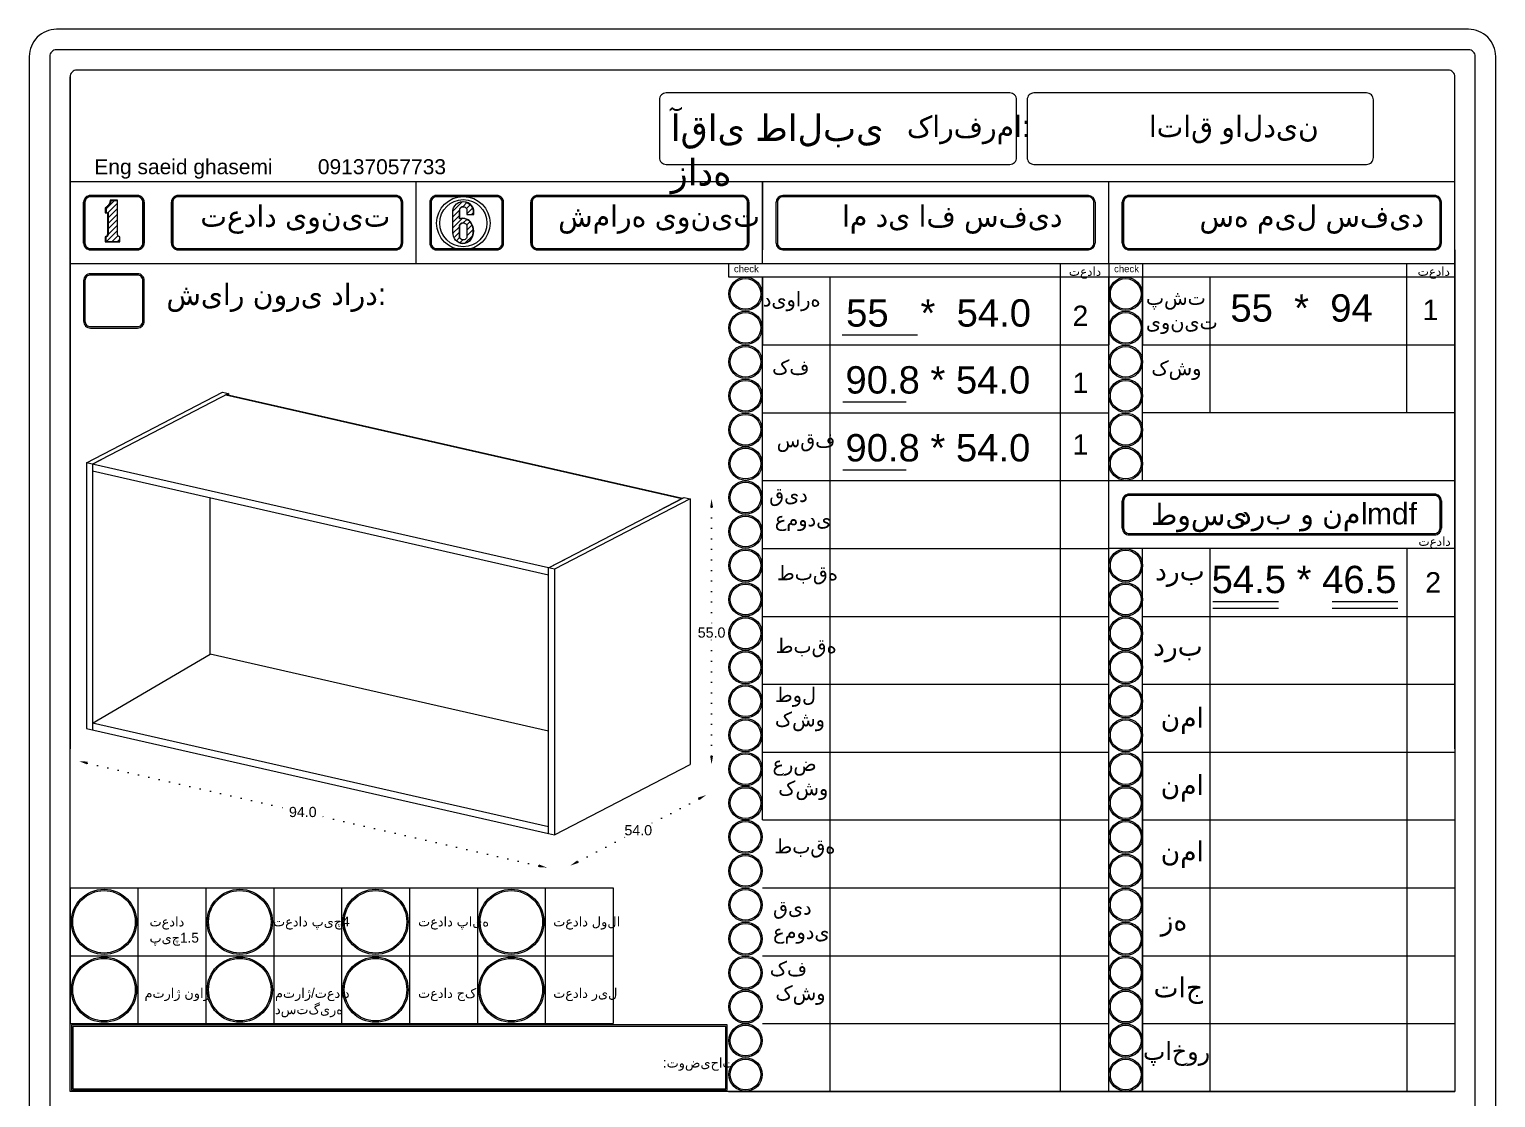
# Model space of a CAD drawing. Header units: centimetres. Extents: x 31 to 5445, y 74 to 2139.
# Drawn here: x 4074.5 to 4506.5, y 1171.2 to 1486 of the extents above; entities that cross this region are included whole.
import ezdxf

# ---------------------------------------------------------------- set-up
doc = ezdxf.new("R2010")
doc.units = ezdxf.units.CM
doc.header["$MEASUREMENT"] = 0
doc.linetypes.add('ACAD_ISO07W100', pattern=[3, 0, -3])
doc.styles.get("Standard").update_dxf_attribs({"font": 'arial.ttf'})
doc.dimstyles.get("Standard").update_dxf_attribs({"dimtxt": 3, "dimasz": 2.5, "dimexe": 0.18, "dimexo": 0.0625, "dimgap": 0.09, "dimtad": 0, "dimtih": 1, "dimtoh": 1, "dimdec": 1, "dimzin": 0, "dimdsep": 46, "dimtxsty": 'Standard', "dimcen": 0.09, "dimse1": 1, "dimse2": 1, "dimadec": 0, "dimazin": 0, "dimtfac": 1, "dimtdec": 1, "dimtofl": 0, "dimtmove": 0, "dimatfit": 3, "dimfxl": 1, "dimtolj": 1, "dimtzin": 0, "dimarcsym": 0})

# ---------------------------------------------------------------- blocks, each defined once
blk = doc.blocks.new('*D295')
at = {"color": 0, "linetype": 'ACAD_ISO07W100', "lineweight": -2, "transparency": 16777216}
for p, q in [((4275.5, 1345.19), (4275.5, 1309.86)), ((4275.5, 1271.93), (4275.5, 1306.61))]:
    blk.add_line(p, q, dxfattribs=at)
at = {"color": 0, "transparency": 16777216}
for points in [[(4275.08, 1345.19), (4275.92, 1345.19), (4275.5, 1347.69)], [(4275.08, 1271.93), (4275.92, 1271.93), (4275.5, 1269.43)]]:
    blk.add_solid(points, dxfattribs=at)
at = {"layer": 'Defpoints', "color": 0, "transparency": 16777216}
for p in [(4269.22, 1347.69), (4275.5, 1347.69), (4269.22, 1269.43)]:
    blk.add_point(p, dxfattribs=at)
at = {"color": 0, "lineweight": 20, "transparency": 16777216, "insert": (4275.5, 1308.24), "char_height": 3, "attachment_point": 5}
blk.add_mtext('\\A1;55.0', dxfattribs=at)
blk = doc.blocks.new('*D302')
at = {"color": 0, "linetype": 'ACAD_ISO07W100', "lineweight": -2, "transparency": 16777216}
for p, q in [((4271.7, 1259.25), (4257.02, 1251.62)), ((4236.1, 1240.75), (4250.78, 1248.38))]:
    blk.add_line(p, q, dxfattribs=at)
at = {"color": 0, "transparency": 16777216}
for points in [[(4271.51, 1259.62), (4271.89, 1258.88), (4273.92, 1260.4)], [(4235.91, 1241.12), (4236.29, 1240.38), (4233.88, 1239.6)]]:
    blk.add_solid(points, dxfattribs=at)
at = {"layer": 'Defpoints', "color": 0, "transparency": 16777216}
for p in [(4269.22, 1269.43, 95.18), (4229.19, 1248.63, 95.18), (4233.88, 1239.6)]:
    blk.add_point(p, dxfattribs=at)
at = {"color": 0, "lineweight": 20, "transparency": 16777216, "insert": (4253.9, 1250), "char_height": 3, "attachment_point": 5}
blk.add_mtext('\\A1;54.0', dxfattribs=at)
blk = doc.blocks.new('*D296')
at = {"color": 0, "linetype": 'ACAD_ISO07W100', "lineweight": -2, "transparency": 16777216}
for p, q in [((4091.57, 1269.82), (4151.09, 1256.28)), ((4224.56, 1239.56), (4159.05, 1254.46))]:
    blk.add_line(p, q, dxfattribs=at)
at = {"color": 0, "transparency": 16777216}
for points in [[(4091.66, 1270.23), (4091.48, 1269.41), (4089.13, 1270.37)], [(4224.65, 1239.96), (4224.47, 1239.15), (4227, 1239)]]:
    blk.add_solid(points, dxfattribs=at)
at = {"layer": 'Defpoints', "color": 0, "transparency": 16777216}
for p in [(4091.32, 1280, -10.58), (4089.13, 1270.37), (4229.19, 1248.63, 95.18)]:
    blk.add_point(p, dxfattribs=at)
at = {"color": 0, "lineweight": 20, "transparency": 16777216, "insert": (4155.07, 1255.37), "char_height": 3, "attachment_point": 5}
blk.add_mtext('\\A1;94.0', dxfattribs=at)

msp = doc.modelspace()

# ---------------------------------------------------------------- hatches: boundary and pattern name
at = {"lineweight": 20}
h = msp.add_hatch(dxfattribs=at)
h.set_pattern_fill('ANSI31', color=256, scale=9.218651)
h.set_pattern_definition([(45, (3351.2399, 1974.63), (-0.8148213, 0.8148213), [])])
h.paths.add_polyline_path([(4101.01, 1424.88), (4100.92, 1424.92), (4100.83, 1424.98), (4100.75, 1425.04), (4100.68, 1425.11), (4100.62, 1425.19), (4100.57, 1425.28), (4100.53, 1425.37), (4100.5, 1425.46), (4100.48, 1425.56), (4100.48, 1425.66), (4100.48, 1435.59), (4098.62, 1435.59), (4098.59, 1435.36), (4098.54, 1435.13), (4098.47, 1434.9), (4098.39, 1434.69), (4098.28, 1434.48), (4098.16, 1434.28), (4098.02, 1434.09), (4097.87, 1433.92), (4097.7, 1433.76), (4097.51, 1433.61), (4097.32, 1433.48), (4097.11, 1433.37), (4097.11, 1431.96), (4097.52, 1431.96), (4097.83, 1431.94), (4097.83, 1425.7), (4097.81, 1425.6), (4097.79, 1425.51), (4097.76, 1425.42), (4097.72, 1425.33), (4097.66, 1425.25), (4097.6, 1425.17), (4097.54, 1425.1), (4097.46, 1425.04), (4097.38, 1424.98), (4097.3, 1424.94), (4097.21, 1424.9), (4097.11, 1424.87), (4097.11, 1423.45), (4101.2, 1423.45), (4101.2, 1424.83), (4101.1, 1424.85)])
h = msp.add_hatch(dxfattribs=at)
h.set_pattern_fill('ANSI31', color=256, scale=9.218651)
h.set_pattern_definition([(45, (3542.4537, 1975.0362), (-0.8148213, 0.8148213), [])])
h.paths.add_polyline_path([(4204.33, 1429.23), (4204.14, 1429.44), (4203.92, 1429.64), (4203.69, 1429.81), (4203.44, 1429.96), (4203.18, 1430.08), (4202.91, 1430.18), (4202.62, 1430.24), (4202.34, 1430.28), (4202.05, 1430.3), (4201.85, 1430.28), (4201.59, 1430.24), (4201.31, 1430.17), (4201.19, 1430.16), (4201.19, 1432.67), (4201.23, 1432.94), (4201.33, 1433.18), (4201.49, 1433.4), (4201.71, 1433.56), (4201.95, 1433.66), (4202.08, 1433.71), (4202.35, 1433.74), (4202.62, 1433.71), (4202.87, 1433.6), (4203.08, 1433.44), (4203.25, 1433.22), (4203.35, 1432.97), (4203.39, 1432.7), (4203.39, 1431.41), (4205.29, 1431.41), (4205.29, 1432.67), (4205.07, 1433.36), (4204.71, 1433.98), (4204.21, 1434.5), (4203.61, 1434.9), (4202.93, 1435.14), (4202.22, 1435.23), (4202.21, 1435.23), (4201.49, 1435.14), (4200.88, 1434.92), (4200.32, 1434.56), (4199.82, 1434.03), (4199.45, 1433.4), (4199.23, 1432.7), (4199.23, 1426.67), (4199.24, 1426.41), (4199.26, 1426.15), (4199.29, 1425.9), (4199.32, 1425.64), (4199.38, 1425.39), (4199.44, 1425.14), (4199.48, 1424.98), (4199.73, 1424.4), (4200.09, 1423.89), (4200.55, 1423.46), (4201.01, 1423.19), (4201.56, 1423.01), (4202.18, 1422.94), (4202.8, 1423.01), (4203.39, 1423.2), (4203.92, 1423.52), (4204.09, 1423.67), (4204.33, 1423.93), (4204.74, 1424.52), (4205.04, 1425.17), (4205.23, 1425.86), (4205.29, 1426.58), (4205.23, 1427.29), (4205.04, 1427.99), (4204.74, 1428.64)])
h.paths.add_polyline_path([(4201.23, 1428.21), (4201.33, 1428.46), (4201.49, 1428.67), (4201.71, 1428.84), (4201.95, 1428.94), (4202.22, 1428.97), (4202.35, 1428.97), (4202.62, 1428.94), (4202.87, 1428.83), (4203.08, 1428.67), (4203.25, 1428.45), (4203.35, 1428.2), (4203.39, 1427.93), (4203.39, 1424.98), (4203.35, 1424.71), (4203.25, 1424.46), (4203.08, 1424.25), (4202.87, 1424.08), (4202.62, 1423.98), (4202.35, 1423.94), (4202.08, 1423.98), (4201.95, 1424.03), (4201.83, 1424.08), (4201.71, 1424.13), (4201.49, 1424.3), (4201.33, 1424.51), (4201.23, 1424.76), (4201.19, 1425.02), (4201.19, 1427.95)], flags=16)

# ---------------------------------------------------------------- linework, layer by layer
for p, q in [((4086.5, 1173.03), (4086.5, 1472)), ((4494.5, 1441.03), (4086.5, 1441.03)), ((4086.5, 1262.05), (4086.5, 1441.03)), ((4188.5, 1417.03), (4188.5, 1441.03)), ((4290.5, 1417.03), (4290.5, 1441.03)), ((4290.5, 1441.03), (4290.5, 1421.03)), ((4392.5, 1417.03), (4392.5, 1441.03)), ((4090.5, 1423.03), (4090.5, 1435.03)), ((4106.35, 1437.03), (4092.5, 1437.03)), ((4108.35, 1435.03), (4108.35, 1423.03)), ((4116.35, 1423.03), (4116.35, 1435.03)), ((4182.5, 1437.03), (4118.35, 1437.03)), ((4184.5, 1423.03), (4184.5, 1435.03)), ((4192.5, 1435.03), (4192.5, 1423.03)), ((4212.21, 1437.03), (4194.5, 1437.03)), ((4214.21, 1423.03), (4214.21, 1435.03)), ((4222.21, 1423.03), (4222.21, 1435.03)), ((4284.5, 1437.03), (4224.21, 1437.03)), ((4286.5, 1435.03), (4286.5, 1423.03)), ((4294.5, 1423.03), (4294.5, 1435.03)), ((4386.5, 1437.03), (4296.5, 1437.03)), ((4388.5, 1435.03), (4388.5, 1423.03)), ((4396.5, 1423.03), (4396.5, 1435.03)), ((4488.5, 1437.03), (4398.5, 1437.03)), ((4490.5, 1423.03), (4490.5, 1435.03)), ((4097.11, 1433.37), (4097.11, 1431.96)), ((4202.08, 1433.71), (4202.35, 1433.74)), ((4097.11, 1423.45), (4101.2, 1423.45)), ((4086.5, 1417.03), (4494.5, 1417.03)), ((4086.5, 1417.03), (4494.5, 1417.03)), ((4092.5, 1421.03), (4106.35, 1421.03)), ((4182.5, 1421.03), (4118.35, 1421.03)), ((4194.5, 1421.03), (4212.21, 1421.03)), ((4284.5, 1421.03), (4224.21, 1421.03)), ((4280.5, 1417.03), (4280.5, 1413.03)), ((4296.5, 1421.03), (4386.5, 1421.03)), ((4378.33, 1173.03), (4378.33, 1417.03)), ((4392.5, 1417.03), (4392.5, 1393.03)), ((4398.5, 1421.03), (4488.5, 1421.03)), ((4402.5, 1417.03), (4402.5, 1393.03)), ((4480.28, 1373.03), (4480.28, 1417.03)), ((4494.5, 1421.03), (4494.5, 1173.03)), ((4280.5, 1413.03), (4494.5, 1413.03)), ((4290.5, 1257.03), (4290.5, 1413.03)), ((4290.5, 1253.03), (4290.5, 1413.03)), ((4290.5, 1413.03), (4290.5, 1393.03)), ((4310.31, 1413.03), (4310.31, 1173.03)), ((4392.5, 1257.03), (4392.5, 1413.03)), ((4392.5, 1173.03), (4392.5, 1413.03)), ((4402.5, 1373.03), (4402.5, 1413.03)), ((4402.5, 1353.03), (4402.5, 1413.03)), ((4402.5, 1353.03), (4402.5, 1413.03)), ((4402.5, 1413.03), (4402.5, 1393.03)), ((4422.31, 1413.03), (4422.31, 1373.03)), ((4314, 1395.96), (4336.13, 1395.96)), ((4290.5, 1393.03), (4392.5, 1393.03)), ((4402.5, 1393.03), (4494.5, 1393.03)), ((4133.14, 1378.68, 105.76), (4133.14, 1378.3, 105.76)), ((4314.12, 1376.24), (4332.83, 1376.24)), ((4290.5, 1373.03), (4392.5, 1373.03)), ((4494.5, 1373.03), (4402.5, 1373.03)), ((4494.5, 1373.03), (4474.5, 1373.03)), ((4290.5, 1353.03), (4494.5, 1353.03)), ((4314.12, 1356.24), (4332.83, 1356.24)), ((4488.5, 1349.03), (4398.5, 1349.03)), ((4396.5, 1339.03), (4396.5, 1347.03)), ((4490.5, 1347.03), (4490.5, 1339.03)), ((4488.5, 1337.03), (4398.5, 1337.03)), ((4290.5, 1333.03), (4392.5, 1333.03)), ((4494.5, 1333.03), (4392.5, 1333.03)), ((4402.5, 1233.03), (4402.5, 1333.03)), ((4402.5, 1257.03), (4402.5, 1333.03)), ((4402.5, 1253.03), (4402.5, 1333.03)), ((4422.31, 1333.03), (4422.31, 1233.03)), ((4480.28, 1333.03), (4480.28, 1173.03)), ((4423.2, 1317.43), (4442.53, 1317.43)), ((4423.2, 1315.41), (4442.53, 1315.41)), ((4458.37, 1317.43), (4477.71, 1317.43)), ((4458.37, 1315.41), (4477.71, 1315.41)), ((4290.5, 1313.03), (4392.5, 1313.03)), ((4290.5, 1313.03), (4310.31, 1313.03)), ((4290.5, 1313.03), (4392.5, 1313.03)), ((4359.01, 1313.03), (4392.5, 1313.03)), ((4402.5, 1313.03), (4494.5, 1313.03)), ((4402.5, 1213.03), (4402.5, 1313.03)), ((4422.31, 1313.03), (4422.31, 1213.03)), ((4290.5, 1293.03), (4310.31, 1293.03)), ((4290.5, 1293.03), (4392.5, 1293.03)), ((4402.5, 1293.03), (4494.5, 1293.03)), ((4402.5, 1293.03), (4494.5, 1293.03)), ((4402.5, 1193.03), (4402.5, 1293.03)), ((4422.31, 1293.03), (4422.31, 1193.03)), ((4290.5, 1273.03), (4392.5, 1273.03)), ((4402.5, 1273.03), (4402.5, 1253.03)), ((4402.5, 1273.03), (4494.5, 1273.03)), ((4402.5, 1173.03), (4402.5, 1273.03)), ((4422.31, 1273.03), (4422.31, 1173.03)), ((4290.5, 1253.03), (4392.5, 1253.03)), ((4378.33, 1253.03), (4392.5, 1253.03)), ((4402.5, 1253.03), (4494.5, 1253.03)), ((4402.5, 1253.03), (4402.5, 1233.03)), ((4086.5, 1233.03), (4246.5, 1233.03)), ((4086.5, 1233.03), (4086.5, 1193.03)), ((4086.5, 1233.03), (4086.5, 1193.03)), ((4106.5, 1233.03), (4106.5, 1193.03)), ((4126.5, 1233.03), (4126.5, 1193.03)), ((4146.5, 1233.03), (4146.5, 1193.03)), ((4166.5, 1233.03), (4166.5, 1193.03)), ((4186.5, 1233.03), (4186.5, 1193.03)), ((4206.5, 1233.03), (4206.5, 1193.03)), ((4226.5, 1233.03), (4226.5, 1193.03)), ((4246.5, 1233.03), (4246.5, 1193.03)), ((4290.5, 1233.03), (4392.5, 1233.03)), ((4378.33, 1233.03), (4392.5, 1233.03)), ((4402.5, 1233.03), (4494.5, 1233.03)), ((4402.5, 1233.03), (4494.5, 1233.03)), ((4402.5, 1233.03), (4402.5, 1213.03)), ((4086.5, 1213.03), (4246.5, 1213.03)), ((4290.5, 1213.03), (4392.5, 1213.03)), ((4290.5, 1213.03), (4392.5, 1213.03)), ((4378.33, 1213.03), (4392.5, 1213.03)), ((4402.5, 1213.03), (4494.5, 1213.03)), ((4402.5, 1213.03), (4494.5, 1213.03)), ((4402.5, 1213.03), (4402.5, 1193.03)), ((4086.5, 1193.03), (4246.5, 1193.03)), ((4290.5, 1193.03), (4392.5, 1193.03)), ((4290.5, 1193.03), (4392.5, 1193.03)), ((4378.33, 1193.03), (4392.5, 1193.03)), ((4402.5, 1193.03), (4494.5, 1193.03)), ((4402.5, 1193.03), (4494.5, 1193.03)), ((4402.5, 1193.03), (4402.5, 1173.03)), ((4280.5, 1173.03), (4086.5, 1173.03)), ((4280.5, 1173.03), (4086.5, 1173.03)), ((4280.5, 1173.03), (4392.5, 1173.03)), ((4280.5, 1173.03), (4494.5, 1173.03)), ((4280.5, 1173.03), (4392.5, 1173.03)), ((4280.5, 1173.03), (4494.5, 1173.03))]:
    msp.add_line(p, q, dxfattribs=at)
at = {"linetype": 'Continuous', "lineweight": 20, "extrusion": (2.77556e-16, 0.938981, 0.34397)}
for p, q in [((4091.32, 1358.26), (4131.38, 1379.08)), ((4133.14, 1378.68), (4093.08, 1357.86)), ((4131.38, 1379.08, 105.76), (4133.14, 1378.68, 105.76)), ((4266.74, 1347.72, 105.76), (4132.41, 1378.3, 105.76)), ((4132.41, 1378.3, 105.76), (4266.74, 1347.72, 105.76)), ((4132.63, 1378.41, 105.76), (4266.95, 1347.83, 105.76)), ((4093.08, 1357.86), (4091.32, 1358.26)), ((4091.32, 1358.26), (4091.32, 1280)), ((4227.43, 1327.29, 105.76), (4091.35, 1358.27, 105.76)), ((4093.08, 1357.86), (4096.81, 1359.8)), ((4093.08, 1357.86), (4093.08, 1279.6)), ((4093.08, 1355.9, 105.76), (4227.43, 1325.31, 105.76)), ((4127.78, 1301.86), (4127.78, 1348)), ((4227.43, 1327.29, 105.76), (4267.46, 1348.09, 105.76)), ((4267.46, 1348.09, 105.76), (4269.22, 1347.69, 105.76)), ((4269.22, 1347.69, 105.76), (4229.19, 1326.89, 105.76)), ((4260.18, 1344.31, 105.76), (4266.74, 1347.72, 105.76)), ((4266.95, 1347.83, 105.76), (4266.74, 1347.72, 105.76)), ((4269.22, 1347.69, 105.76), (4269.22, 1269.43, 105.76)), ((4227.43, 1327.29, 105.76), (4233.98, 1330.69, 105.76)), ((4229.19, 1326.89, 105.76), (4227.43, 1327.29, 105.76)), ((4227.43, 1249.03, 105.76), (4227.43, 1327.29, 105.76)), ((4227.43, 1325.31, 105.76), (4227.43, 1327.29, 105.76)), ((4229.19, 1326.89, 105.76), (4229.19, 1248.63, 105.76)), ((4093.08, 1281.58), (4127.78, 1301.86, 105.76)), ((4227.43, 1279.17, 105.76), (4127.78, 1301.86, 105.76)), ((4091.32, 1280.02, 105.76), (4227.43, 1249.03, 105.76)), ((4227.43, 1251.01, 105.76), (4093.11, 1281.59, 105.76)), ((4229.19, 1248.63, 105.76), (4269.22, 1269.43, 105.76)), ((4227.43, 1249.03, 105.76), (4229.19, 1248.63, 105.76))]:
    msp.add_line(p, q, dxfattribs=at)
at = {"lineweight": 20}
for points in [[(4082.5, 880), (4498.5, 880, 0.414214), (4506.5, 888), (4506.5, 1478, 0.414214), (4498.5, 1486), (4082.5, 1486, 0.414214), (4074.5, 1478), (4074.5, 888, 0.414214)], [(4082.5, 886), (4498.5, 886, 0.414214), (4500.5, 888), (4500.5, 1478, 0.414214), (4498.5, 1480), (4082.5, 1480, 0.414214), (4080.5, 1478), (4080.5, 888, 0.414214)], [(4365.35, 1465.25, 0.414214), (4363.35, 1467.25), (4262.11, 1467.25, 0.414214), (4260.11, 1465.25), (4260.11, 1448.21, 0.414214), (4262.11, 1446.21), (4363.35, 1446.21, 0.414214), (4365.35, 1448.21)], [(4370.48, 1446.21), (4468.48, 1446.21, 0.414214), (4470.48, 1448.21), (4470.48, 1465.25, 0.414214), (4468.48, 1467.25), (4370.48, 1467.25, 0.414214), (4368.48, 1465.25), (4368.48, 1448.21, 0.414214)], [(4470.48, 1465.25, 0.414214), (4468.48, 1467.25), (4370.48, 1467.25, 0.414214), (4368.48, 1465.25), (4368.48, 1448.21, 0.414214), (4370.48, 1446.21), (4468.48, 1446.21, 0.414214), (4470.48, 1448.21)], [(4108.35, 1435.03, 0.414214), (4106.35, 1437.03), (4092.5, 1437.03, 0.414214), (4090.5, 1435.03), (4090.5, 1423.03, 0.414214), (4092.5, 1421.03), (4106.35, 1421.03, 0.414214), (4108.35, 1423.03)], [(4107.95, 1435.03, 0.414214), (4106.35, 1436.63), (4092.5, 1436.63, 0.414214), (4090.9, 1435.03), (4090.9, 1423.03, 0.414214), (4092.5, 1421.43), (4106.35, 1421.43, 0.414214), (4107.95, 1423.03)], [(4184.5, 1435.03, 0.414214), (4182.5, 1437.03), (4118.35, 1437.03, 0.414214), (4116.35, 1435.03), (4116.35, 1423.03, 0.414214), (4118.35, 1421.03), (4182.5, 1421.03, 0.414214), (4184.5, 1423.03)], [(4184.1, 1435.03, 0.414214), (4182.5, 1436.63), (4118.35, 1436.63, 0.414214), (4116.75, 1435.03), (4116.75, 1423.03, 0.414214), (4118.35, 1421.43), (4182.5, 1421.43, 0.414214), (4184.1, 1423.03)], [(4214.21, 1435.03, 0.414214), (4212.21, 1437.03), (4194.5, 1437.03, 0.414214), (4192.5, 1435.03), (4192.5, 1423.03, 0.414214), (4194.5, 1421.03), (4212.21, 1421.03, 0.414214), (4214.21, 1423.03)], [(4213.81, 1435.03, 0.414214), (4212.21, 1436.63), (4194.5, 1436.63, 0.414214), (4192.9, 1435.03), (4192.9, 1423.03, 0.414214), (4194.5, 1421.43), (4212.21, 1421.43, 0.414214), (4213.81, 1423.03)], [(4286.5, 1435.03, 0.414214), (4284.5, 1437.03), (4224.21, 1437.03, 0.414214), (4222.21, 1435.03), (4222.21, 1423.03, 0.414214), (4224.21, 1421.03), (4284.5, 1421.03, 0.414214), (4286.5, 1423.03)], [(4286.1, 1435.03, 0.414214), (4284.5, 1436.63), (4224.21, 1436.63, 0.414214), (4222.61, 1435.03), (4222.61, 1423.03, 0.414214), (4224.21, 1421.43), (4284.5, 1421.43, 0.414214), (4286.1, 1423.03)], [(4388.1, 1435.03, 0.414214), (4386.5, 1436.63), (4296.5, 1436.63, 0.414214), (4294.9, 1435.03), (4294.9, 1423.03, 0.414214), (4296.5, 1421.43), (4386.5, 1421.43, 0.414214), (4388.1, 1423.03)], [(4490.5, 1435.03, 0.414214), (4488.5, 1437.03), (4398.5, 1437.03, 0.414214), (4396.5, 1435.03), (4396.5, 1423.03, 0.414214), (4398.5, 1421.03), (4488.5, 1421.03, 0.414214), (4490.5, 1423.03)], [(4490.1, 1435.03, 0.414214), (4488.5, 1436.63), (4398.5, 1436.63, 0.414214), (4396.9, 1435.03), (4396.9, 1423.03, 0.414214), (4398.5, 1421.43), (4488.5, 1421.43, 0.414214), (4490.1, 1423.03)], [(4108.35, 1411.99, 0.414214), (4106.35, 1413.99), (4092.5, 1413.99, 0.414214), (4090.5, 1411.99), (4090.5, 1399.99, 0.414214), (4092.5, 1397.99), (4106.35, 1397.99, 0.414214), (4108.35, 1399.99)], [(4108.35, 1411.99, 0.414214), (4106.35, 1413.99), (4092.5, 1413.99, 0.414214), (4090.5, 1411.99), (4090.5, 1399.99, 0.414214), (4092.5, 1397.99), (4106.35, 1397.99, 0.414214), (4108.35, 1399.99)], [(4107.95, 1411.99, 0.414214), (4106.35, 1413.59), (4092.5, 1413.59, 0.414214), (4090.9, 1411.99), (4090.9, 1399.99, 0.414214), (4092.5, 1398.39), (4106.35, 1398.39, 0.414214), (4107.95, 1399.99)], [(4107.95, 1411.99, 0.414214), (4106.35, 1413.59), (4092.5, 1413.59, 0.414214), (4090.9, 1411.99), (4090.9, 1399.99, 0.414214), (4092.5, 1398.39), (4106.35, 1398.39, 0.414214), (4107.95, 1399.99)], [(4490.5, 1347.03, 0.414214), (4488.5, 1349.03), (4398.5, 1349.03, 0.414214), (4396.5, 1347.03), (4396.5, 1339.03, 0.414214), (4398.5, 1337.03), (4488.5, 1337.03, 0.414214), (4490.5, 1339.03)], [(4490.1, 1347.03, 0.414214), (4488.5, 1348.63), (4398.5, 1348.63, 0.414214), (4396.9, 1347.03), (4396.9, 1339.03, 0.414214), (4398.5, 1337.43), (4488.5, 1337.43, 0.414214), (4490.1, 1339.03)]]:
    msp.add_lwpolyline(points, format="xyb", close=True, dxfattribs=at)
for points in [[(4494.5, 1273.97), (4494.5, 1472, 0.414214), (4492.5, 1474), (4088.5, 1474, 0.414214), (4086.5, 1472), (4086.5, 1273.97)], [(4365.35, 1465.25, 0.414214), (4363.35, 1467.25), (4262.11, 1467.25, 0.414214), (4260.11, 1465.25), (4260.11, 1448.21, 0.414214), (4262.11, 1446.21), (4363.35, 1446.21, 0.414214), (4365.35, 1448.21), (4365.35, 1465.25)]]:
    msp.add_lwpolyline(points, format="xyb", dxfattribs=at)
for points in [[(4096.8, 1423.38), (4101.2, 1423.38), (4101.2, 1423.45), (4101.2, 1424.83), (4101.1, 1424.85), (4101.01, 1424.88), (4100.92, 1424.92), (4100.83, 1424.98), (4100.75, 1425.04), (4100.68, 1425.11), (4100.62, 1425.19), (4100.57, 1425.28), (4100.53, 1425.37), (4100.5, 1425.46), (4100.48, 1425.56), (4100.48, 1425.66), (4100.48, 1435.59), (4100.48, 1435.65), (4098.31, 1435.65), (4098.29, 1435.41), (4098.24, 1435.18), (4098.17, 1434.95), (4098.08, 1434.74), (4097.98, 1434.52), (4097.85, 1434.32), (4097.71, 1434.13), (4097.56, 1433.96), (4097.39, 1433.8), (4097.2, 1433.65), (4097, 1433.52), (4096.8, 1433.41), (4096.8, 1431.96), (4097.11, 1431.96), (4097.52, 1431.96), (4097.52, 1425.66), (4097.51, 1425.56), (4097.48, 1425.47), (4097.45, 1425.38), (4097.41, 1425.29), (4097.35, 1425.2), (4097.29, 1425.13), (4097.23, 1425.06), (4097.15, 1424.99), (4097.07, 1424.94), (4096.98, 1424.89), (4096.89, 1424.85), (4096.8, 1424.83), (4096.8, 1423.38), (4097.11, 1423.45), (4097.11, 1424.87), (4097.21, 1424.9), (4097.3, 1424.94), (4097.38, 1424.98), (4097.46, 1425.04), (4097.54, 1425.1), (4097.6, 1425.17), (4097.66, 1425.25), (4097.72, 1425.33), (4097.76, 1425.42), (4097.79, 1425.51), (4097.81, 1425.6), (4097.83, 1425.7), (4097.83, 1431.94), (4097.52, 1431.96)], [(4096.8, 1433.41), (4097.11, 1433.37), (4097.32, 1433.48), (4097.51, 1433.61), (4097.7, 1433.76), (4097.87, 1433.92), (4098.02, 1434.09), (4098.16, 1434.28), (4098.28, 1434.48), (4098.39, 1434.69), (4098.47, 1434.9), (4098.54, 1435.13), (4098.59, 1435.36), (4098.62, 1435.59)], [(4098.31, 1435.65), (4098.62, 1435.59), (4100.48, 1435.59)], [(4199.38, 1425.39), (4199.32, 1425.64), (4199.29, 1425.9), (4199.26, 1426.15), (4199.24, 1426.41), (4199.23, 1426.67), (4199.23, 1432.7), (4199.45, 1433.4), (4199.82, 1434.03), (4200.32, 1434.56), (4200.88, 1434.92), (4200.93, 1434.95), (4201.62, 1435.2), (4202.34, 1435.29), (4202.35, 1435.29), (4203.06, 1435.2), (4203.75, 1434.95), (4204.36, 1434.56)], [(4200.88, 1434.92), (4201.49, 1435.14), (4202.21, 1435.23), (4202.22, 1435.23), (4202.93, 1435.14), (4203.61, 1434.9), (4204.21, 1434.5), (4204.71, 1433.98), (4205.07, 1433.36), (4205.29, 1432.67), (4205.29, 1431.41)], [(4202.35, 1433.74), (4202.62, 1433.71), (4202.87, 1433.6), (4203.08, 1433.44), (4203.25, 1433.22), (4203.35, 1432.97), (4203.39, 1432.7), (4203.39, 1431.41), (4205.29, 1431.41), (4205.45, 1431.41), (4205.45, 1432.7), (4205.23, 1433.4), (4204.86, 1434.03), (4204.36, 1434.56)], [(4201.01, 1423.19), (4201.56, 1423.01), (4202.18, 1422.94), (4202.8, 1423.01), (4203.39, 1423.2), (4203.92, 1423.52), (4204.09, 1423.67), (4204.33, 1423.93), (4204.74, 1424.52), (4205.04, 1425.17), (4205.23, 1425.86), (4205.29, 1426.58), (4205.23, 1427.29), (4205.04, 1427.99), (4204.74, 1428.64), (4204.33, 1429.23), (4204.14, 1429.44), (4203.92, 1429.64), (4203.69, 1429.81), (4203.44, 1429.96), (4203.18, 1430.08), (4202.91, 1430.18), (4202.62, 1430.24), (4202.34, 1430.28), (4202.05, 1430.3), (4201.85, 1430.28)], [(4201.31, 1430.17), (4201.19, 1430.16), (4201.19, 1432.67)], [(4204.23, 1423.62), (4204.48, 1423.87), (4204.9, 1424.47), (4205.2, 1425.13), (4205.38, 1425.83), (4205.45, 1426.55), (4205.38, 1427.27), (4205.2, 1427.98), (4204.9, 1428.63), (4204.48, 1429.23), (4204.29, 1429.45), (4204.07, 1429.64), (4203.83, 1429.82), (4203.58, 1429.96), (4203.32, 1430.09), (4203.04, 1430.19), (4202.76, 1430.25), (4202.47, 1430.3), (4202.18, 1430.31), (4201.88, 1430.29), (4201.85, 1430.28), (4201.59, 1430.24), (4201.31, 1430.17), (4201.31, 1432.7)], [(4201.83, 1424.08), (4201.62, 1424.25), (4201.45, 1424.46), (4201.35, 1424.71), (4201.31, 1424.98), (4201.31, 1427.93), (4201.35, 1428.2), (4201.45, 1428.45), (4201.62, 1428.67), (4201.83, 1428.83), (4202.08, 1428.94), (4202.35, 1428.97)], [(4204.23, 1423.62), (4204.07, 1423.46), (4203.53, 1423.15), (4202.93, 1422.95), (4202.31, 1422.88), (4201.68, 1422.95), (4201.09, 1423.15), (4201.01, 1423.19), (4200.55, 1423.46), (4200.09, 1423.89), (4199.73, 1424.4), (4199.48, 1424.98), (4199.44, 1425.14), (4199.38, 1425.39)]]:
    msp.add_lwpolyline(points, dxfattribs=at)
for points in [[(4201.31, 1432.7), (4201.35, 1432.97), (4201.45, 1433.22), (4201.62, 1433.44), (4201.83, 1433.6), (4202.08, 1433.71), (4201.95, 1433.66), (4201.71, 1433.56), (4201.49, 1433.4), (4201.33, 1433.18), (4201.23, 1432.94), (4201.19, 1432.67)], [(4203.08, 1424.25), (4202.87, 1424.08), (4202.62, 1423.98), (4202.35, 1423.94), (4202.08, 1423.98), (4201.95, 1424.03), (4201.83, 1424.08), (4201.71, 1424.13), (4201.49, 1424.3), (4201.33, 1424.51), (4201.23, 1424.76), (4201.19, 1425.02), (4201.19, 1427.95), (4201.23, 1428.21), (4201.33, 1428.46), (4201.49, 1428.67), (4201.71, 1428.84), (4201.95, 1428.94), (4202.22, 1428.97), (4202.35, 1428.97), (4202.62, 1428.94), (4202.87, 1428.83), (4203.08, 1428.67), (4203.25, 1428.45), (4203.35, 1428.2), (4203.39, 1427.93), (4203.39, 1424.98), (4203.35, 1424.71), (4203.25, 1424.46)], [(4086.5, 1417.03), (4494.5, 1417.03), (4494.5, 1173.03), (4086.5, 1173.03)], [(4086.5, 1417.03), (4494.5, 1417.03), (4494.5, 1173.03), (4086.5, 1173.03)], [(4280.1, 1192.63), (4086.9, 1192.63), (4086.9, 1173.43), (4280.1, 1173.43)], [(4279.7, 1192.23), (4087.3, 1192.23), (4087.3, 1173.83), (4279.7, 1173.83)]]:
    msp.add_lwpolyline(points, close=True, dxfattribs=at)
for centre, radius in [((4202.36, 1428.89), 7.86), ((4202.36, 1428.89), 6.94), ((4285.5, 1408.03), 4.92), ((4397.5, 1408.03), 4.92), ((4285.5, 1408.03), 4.52), ((4397.5, 1408.03), 4.52), ((4285.5, 1398.03), 4.92), ((4285.5, 1398.03), 4.52), ((4397.5, 1398.03), 4.92), ((4397.5, 1398.03), 4.52), ((4285.5, 1388.03), 4.92), ((4285.5, 1388.03), 4.52), ((4397.5, 1388.03), 4.92), ((4397.5, 1388.03), 4.52), ((4285.5, 1378.03), 4.92), ((4285.5, 1378.03), 4.52), ((4397.5, 1378.03), 4.92), ((4397.5, 1378.03), 4.52), ((4285.5, 1368.03), 4.92), ((4285.5, 1368.03), 4.52), ((4397.5, 1368.03), 4.92), ((4397.5, 1368.03), 4.52), ((4285.5, 1358.03), 4.92), ((4285.5, 1358.03), 4.52), ((4397.5, 1358.03), 4.92), ((4397.5, 1358.03), 4.52), ((4285.5, 1348.03), 4.92), ((4285.5, 1348.03), 4.52), ((4285.5, 1338.03), 4.92), ((4285.5, 1338.03), 4.52), ((4285.5, 1328.03), 4.92), ((4285.5, 1328.03), 4.52), ((4397.5, 1328.03), 4.92), ((4397.5, 1328.03), 4.52), ((4285.5, 1318.03), 4.92), ((4285.5, 1318.03), 4.52), ((4397.5, 1318.03), 4.92), ((4397.5, 1318.03), 4.52), ((4285.5, 1308.03), 4.92), ((4285.5, 1308.03), 4.52), ((4397.5, 1308.03), 4.92), ((4397.5, 1308.03), 4.52), ((4285.5, 1298.03), 4.92), ((4285.5, 1298.03), 4.52), ((4397.5, 1298.03), 4.92), ((4397.5, 1298.03), 4.52), ((4285.5, 1288.03), 4.92), ((4285.5, 1288.03), 4.52), ((4397.5, 1288.03), 4.92), ((4397.5, 1288.03), 4.52), ((4285.5, 1278.03), 4.92), ((4285.5, 1278.03), 4.52), ((4397.5, 1278.03), 4.92), ((4397.5, 1278.03), 4.52), ((4285.5, 1268.03), 4.92), ((4285.5, 1268.03), 4.52), ((4397.5, 1268.03), 4.92), ((4397.5, 1268.03), 4.52), ((4285.5, 1258.03), 4.92), ((4285.5, 1258.03), 4.52), ((4397.5, 1258.03), 4.92), ((4397.5, 1258.03), 4.52), ((4285.5, 1248.03), 4.92), ((4397.5, 1248.03), 4.92), ((4285.5, 1248.03), 4.52), ((4397.5, 1248.03), 4.52), ((4285.5, 1238.03), 4.92), ((4285.5, 1238.03), 4.52), ((4397.5, 1238.03), 4.92), ((4397.5, 1238.03), 4.52), ((4096.5, 1223.03), 9.6), ((4096.5, 1223.03), 9.2), ((4136.5, 1223.03), 9.6), ((4136.5, 1223.03), 9.2), ((4176.5, 1223.03), 9.6), ((4176.5, 1223.03), 9.2), ((4216.5, 1223.03), 9.6), ((4216.5, 1223.03), 9.2), ((4285.5, 1228.03), 4.92), ((4285.5, 1228.03), 4.52), ((4397.5, 1228.03), 4.92), ((4397.5, 1228.03), 4.52), ((4285.5, 1218.03), 4.92), ((4397.5, 1218.03), 4.92), ((4285.5, 1218.03), 4.52), ((4397.5, 1218.03), 4.52), ((4096.5, 1203.03), 9.6), ((4096.5, 1203.03), 9.2), ((4136.5, 1203.03), 9.6), ((4136.5, 1203.03), 9.2), ((4176.5, 1203.03), 9.6), ((4176.5, 1203.03), 9.2), ((4216.5, 1203.03), 9.6), ((4216.5, 1203.03), 9.2), ((4285.5, 1208.03), 4.92), ((4285.5, 1208.03), 4.52), ((4397.5, 1208.03), 4.92), ((4397.5, 1208.03), 4.52), ((4285.5, 1198.03), 4.92), ((4285.5, 1198.03), 4.52), ((4397.5, 1198.03), 4.92), ((4397.5, 1198.03), 4.52), ((4285.5, 1188.03), 4.92), ((4285.5, 1188.03), 4.52), ((4397.5, 1188.03), 4.92), ((4397.5, 1188.03), 4.52), ((4285.5, 1178.03), 4.92), ((4285.5, 1178.03), 4.52), ((4397.5, 1178.03), 4.92), ((4397.5, 1178.03), 4.52)]:
    msp.add_circle(centre, radius, dxfattribs=at)
for centre, start, end in [((4092.5, 1435.03), 90, 180), ((4106.35, 1435.03), 0, 90), ((4118.35, 1435.03), 90, 180), ((4182.5, 1435.03), 0, 90), ((4194.5, 1435.03), 90, 180), ((4212.21, 1435.03), 0, 90), ((4224.21, 1435.03), 90, 180), ((4284.5, 1435.03), 0, 90), ((4296.5, 1435.03), 90, 180), ((4386.5, 1435.03), 0, 90), ((4398.5, 1435.03), 90, 180), ((4488.5, 1435.03), 0, 90), ((4092.5, 1423.03), 180, 270), ((4106.35, 1423.03), 270, 0), ((4118.35, 1423.03), 180, 270), ((4182.5, 1423.03), 270, 0), ((4194.5, 1423.03), 180, 270), ((4212.21, 1423.03), 270, 0), ((4224.21, 1423.03), 180, 270), ((4284.5, 1423.03), 270, 0), ((4296.5, 1423.03), 180, 270), ((4386.5, 1423.03), 270, 0), ((4398.5, 1423.03), 180, 270), ((4488.5, 1423.03), 270, 0), ((4398.5, 1347.03), 90, 180), ((4488.5, 1347.03), 0, 90), ((4398.5, 1339.03), 180, 270), ((4488.5, 1339.03), 270, 0)]:
    msp.add_arc(centre, 2, start, end, dxfattribs=at)

# ---------------------------------------------------------------- texts
at = {"lineweight": 20, "attachment_point": 1}
for s, width, gutter_width, heights, insert, char_height in [('{\\fArial|b0|i0|c178|p34;آقای طالبی زاده}', 67.5041, 355.35, [16.53], (4263.5, 1460.92), 7.8391), ('{\\fArial|b0|i0|c178|p34;کارفرما:}', 0.2338, 164.79, [0], (4333.05, 1460.54), 6.3113), ('{\\fArial|b0|i0|c178|p34;اتاق والدین}', 65.3788, 164.79, [0], (4404.32, 1460.54), 6.3113), ('{\\fArial|b0|i0|c178|p34;Eng saeid ghasemi}', 79.2452, 164.79, [0], (4093.67, 1447.73), 4.4179), ('{\\fArial|b0|i0|c178|p34;09137057733 }', 65.4498, 164.79, [0], (4159.51, 1447.73), 4.4179), ('{\\fArial|b0|i0|c178|p34;تعداد یونیت}', 65.4498, 164.79, [0], (4124.88, 1434.15), 6.3113), ('{\\fArial|b0|i0|c178|p34;شماره یونیت}', 65.4498, 164.79, [0], (4230.3, 1434.15), 6.3113), ('{\\fArial|b0|i0|c178|p34;ام دی اف سفید}', 65.4498, 164.79, [0], (4313.92, 1434.15), 6.3113), ('{\\fArial|b0|i0|c178|p34;سه میل سفید}', 65.4498, 164.79, [0], (4419.24, 1434.15), 6.3113), ('{\\fArial|b0|i0|c178|p34;check}', 65.4498, 164.79, [0], (4282.08, 1416.45), 2.0101), ('{\\fArial|b0|i0|c178|p34;تعداد }', 65.4498, 164.79, [0], (4380.75, 1416.04), 2.6665), ('{\\fArial|b0|i0|c178|p34;check}', 65.4498, 164.79, [0], (4394.08, 1416.45), 2.0101), ('{\\fArial|b0|i0|c178|p34;تعداد }', 65.4498, 164.79, [0], (4483.51, 1416.04), 2.6665), ('{\\fArial|b0|i0|c178|p34;شیار نوری دارد:}', 65.4498, 164.79, [0], (4114.88, 1411.11), 6.3113), ('{\\fArial|b0|i0|c178|p34;شیار نوری دارد:}', 65.4498, 164.79, [0], (4114.88, 1411.11), 6.3113), ('{\\fArial|b0|i0|c178|p34;دیواره }', 17.3175, 247.18, [0], (4290.6, 1408.67), 4.3074), ('55   *  5{\\fArial|b0|i0|c178|p34;4}.0', 65.2593, 462.54, [8.23], (4315.14, 1406.46), 8.0603), ('2{\\fArial|b0|i0|c178|p34; }', 8.5903, 164.79, [0], (4381.82, 1404.59), 6), ('{\\fArial|b0|i0|c178|p34;پشت \\Pیونیت}', 19.3052, 247.18, [0], (4403.46, 1409.12), 4.3074), ('55  *  {\\fArial|b0|i0|c178|p34;94}', 51.9382, 462.54, [8.23], (4428.34, 1407.93), 8.0603), ('1{\\fArial|b0|i0|c178|p34; }', 8.5903, 164.79, [0], (4484.98, 1406.33), 6), ('{\\fArial|b0|i0|c178|p34;کف }', 15.3367, 247.18, [0], (4293.34, 1388.66), 4.3074), ('{\\fArial|b0|i0|c178|p34;90}.{\\fArial|b0|i0|c178|p34;8} * 5{\\fArial|b0|i0|c178|p34;4}.0', 65.2593, 462.54, [0], (4314.94, 1386.74), 8.0603), ('{\\fArial|b0|i0|c178|p34;کشو }', 17.7019, 247.18, [0], (4405.06, 1388.4), 4.3074), ('1{\\fArial|b0|i0|c178|p34; }', 8.5903, 164.79, [0], (4381.82, 1384.87), 6), ('{\\fArial|b0|i0|c178|p34;سقف}', 20.995, 247.18, [0], (4294.69, 1367.19), 4.3074), ('{\\fArial|b0|i0|c178|p34;90}.{\\fArial|b0|i0|c178|p34;8} * 5{\\fArial|b0|i0|c178|p34;4}.0', 65.2593, 462.54, [0], (4314.94, 1366.74), 8.0603), ('1{\\fArial|b0|i0|c178|p34; }', 8.5903, 164.79, [0], (4381.82, 1366.67), 6), ('{\\fArial|b0|i0|c178|p34;قید  \\P عمودی }', 21.1589, 247.18, [0], (4292.47, 1351.07), 4.3074), ('{\\fArial|b0|i0|c178|p34;طوسی}', 27.2115, 164.79, [0], (4405, 1346.24), 6.3113), ('{\\fArial|b0|i0|c178|p34;درب و نما}', 36.021, 164.79, [0], (4430.91, 1346.45), 6.3113), ('mdf', 37.9785, 164.79, [0], (4468.59, 1346.45), 6.311), ('{\\fArial|b0|i0|c178|p34;تعداد }', 65.4498, 164.79, [0], (4483.73, 1336.48), 2.6665), ('{\\fArial|b0|i0|c178|p34;طبقه}', 16.0176, 247.18, [0], (4294.75, 1328), 4.3074), ('{\\fArial|b0|i0|c178|p34;درب}', 20.6748, 340.12, [0], (4406.15, 1329.58), 5.927), ('54.5 * {\\fArial|b0|i0|c178|p34;46}.5', 65.2593, 462.54, [8.23], (4422.81, 1327.93), 8.0603), ('2{\\fArial|b0|i0|c178|p34; }', 8.5903, 164.79, [0], (4485.75, 1326.06), 6), ('{\\fArial|b0|i0|c178|p34;طبقه}', 14.1457, 164.79, [0], (4294.38, 1306.54), 4.3074), ('{\\fArial|b0|i0|c178|p34;درب}', 13.4202, 164.79, [0], (4405.57, 1307.37), 5.927), ('{\\fArial|b0|i0|c178|p34;طول \\Pکشو}', 17.6756, 164.79, [0], (4294.15, 1292.1), 4.3074), ('{\\fArial|b0|i0|c178|p34;نما}', 11.1787, 164.79, [0], (4407.81, 1286.2), 5.927), ('{\\fArial|b0|i0|c178|p34;عرض \\P کشو}', 18.5758, 164.79, [0], (4293.46, 1271.8), 4.3074), ('{\\fArial|b0|i0|c178|p34;نما}', 11.1787, 164.79, [0], (4407.81, 1266.31), 5.927), ('{\\fArial|b0|i0|c178|p34;طبقه}', 14.2061, 164.79, [0], (4294.01, 1247.49), 4.3074), ('{\\fArial|b0|i0|c178|p34;نما}', 11.1787, 164.79, [0], (4407.81, 1246.77), 5.927), ('{\\fArial|b0|i0|c178|p34;قید \\Pعمودی}', 14.0099, 164.79, [0], (4293.61, 1229.47), 4.3074), ('تعداد \\Pپیچ1.5', 65.4498, 164.79, [0], (4109.91, 1224.57), 2.872), ('تعداد پیچ4', 65.4498, 164.79, [0], (4146.31, 1224.57), 2.872), ('تعداد پایه', 65.4498, 164.79, [0], (4189.03, 1224.57), 2.872), ('تعداد لولا', 65.4498, 164.79, [0], (4228.84, 1224.57), 2.872), ('{\\fArial|b0|i0|c178|p34;زه}', 11.2031, 164.79, [0], (4407.79, 1226.5), 5.927), ('{\\fArial|b0|i0|c178|p34;کف }\\P{\\fArial|b0|i0|c178|p34; کشو}', 17.5398, 164.79, [0], (4292.64, 1211.46), 4.3074), ('{\\fArial|b0|i0|c178|p34;تاج}', 13.2883, 164.79, [0], (4405.7, 1206.69), 5.927), ('متراژ نوار', 65.4498, 164.79, [0], (4108.44, 1203.49), 2.872), ('متراژ/تعداد\\Pدستگیره', 65.4498, 164.79, [0], (4146.88, 1203.49), 2.8716), ('تعداد جک', 65.4498, 164.79, [0], (4189.03, 1203.49), 2.872), ('تعداد ریل', 65.4498, 164.79, [0], (4228.84, 1203.49), 2.872), ('{\\fArial|b0|i0|c178|p34;پاخور}', 12.8103, 147.32, [0], (4402.6, 1187.64), 5.2987), (':توضیحات', 65.4498, 164.79, [0], (4261.14, 1182.96), 2.872)]:
    msp.add_mtext_dynamic_manual_height_columns(s, width=width, gutter_width=gutter_width, heights=heights, dxfattribs=dict(at, insert=insert, char_height=char_height))

# ---------------------------------------------------------------- dimensions: what is measured, and where the dimension line sits
at = {"lineweight": 20}
for base, p1, p2, angle, text, picture, middle, dimtype in [((4275.5, 1347.69, 10.58), (4269.22, 1269.43, 10.58), (4269.22, 1347.69, 10.58), 270, '55.0', '*D295', (4275.5, 1308.24, 10.58), 160), ((4089.13, 1270.37, 10.58), (4229.19, 1248.63, 105.76), (4091.32, 1280), 167.1802, '94.0', '*D296', (4155.07, 1255.37, 10.58), 161), ((4233.88, 1239.6, 10.58), (4269.22, 1269.43, 105.76), (4229.19, 1248.63, 105.76), 207.4583, '54.0', '*D302', (4253.9, 1250, 10.58), 161)]:
    dim = msp.add_linear_dim(base=base, p1=p1, p2=p2, angle=angle, text=text, dimstyle='Standard', dxfattribs=at)
    dim.commit()
    dim.dimension.update_dxf_attribs({"geometry": picture, "text_midpoint": middle, "dimtype": dimtype})

doc.saveas('drawing.dxf')
